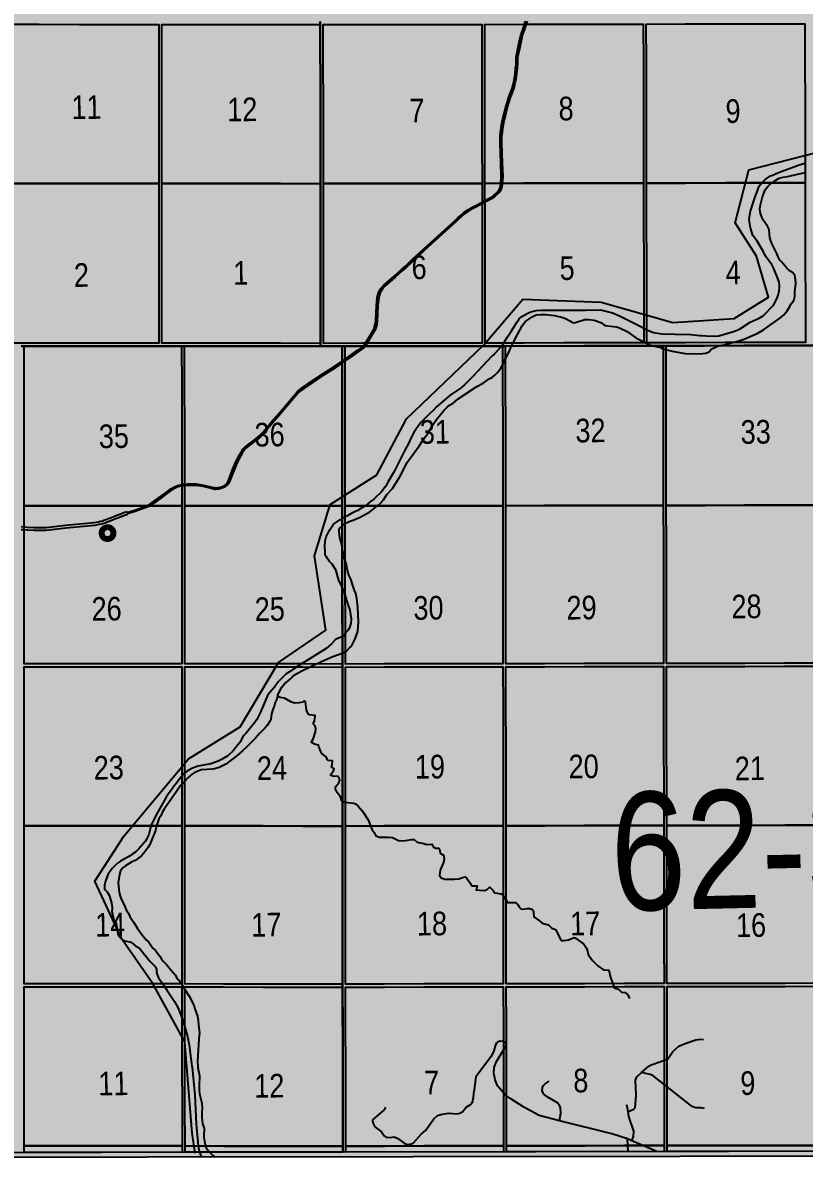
# Model space of a CAD drawing. Extents: x 405326 to 424052, y 6044755 to 6062236.
# Drawn here: x 416843 to 417105.8, y 6049232 to 6049614 of the extents above; entities that cross this region are included whole.
import ezdxf

# ---------------------------------------------------------------- set-up
doc = ezdxf.new("R2010")
doc.units = 0
doc.header["$LTSCALE"] = 5
doc.linetypes.add('DASHED2', pattern=[9.525, 6.35, -3.175])
for name, color, linetype in [('39', 28, 'Continuous'), ('CG-NOTES', 7, 'Continuous'), ('Quarters', 8, 'Continuous'), ('RoadSeg', 57, 'DASHED2'), ('T-WATER', 160, 'Continuous'), ('Townships', 57, 'Continuous')]:
    doc.layers.add(name, color=color, linetype=linetype)
doc.layers.add('ROUTE-MAP-BACKGROUND-H', color=7, linetype='Continuous', true_color=0xf0ebff)
doc.styles.add('120', font='ARIALN.TTF', dxfattribs={"height": 13})
doc.linetypes.add('TRACKS', pattern='A,3.81,[130,ltypeshp1.shx,S=6.35,R=0,X=0,Y=0],3.81', length=7.62)

# ---------------------------------------------------------------- blocks, each defined once
blk = doc.blocks.new('AA')
at = {"const_width": 4}
blk.add_lwpolyline([(-1, 0, 1), (1, 0, 1)], format="xyb", close=True, dxfattribs=at)
blk.add_circle((0, 0), 2)

msp = doc.modelspace()

# ---------------------------------------------------------------- hatches: boundary and pattern name
at = {"layer": 'ROUTE-MAP-BACKGROUND-H'}
h = msp.add_hatch(color=256, dxfattribs=at)
h.dxf.hatch_style = 1
h.paths.add_polyline_path([(416614.74, 6050107.04), (417600.353, 6050108.36), (417601.524, 6049233.335), (416615.912, 6049232.015)])

# ---------------------------------------------------------------- linework, layer by layer
at = {"layer": '39', "linetype": 'TRACKS', "flags": 128}
msp.add_lwpolyline([(416900.986, 6049233.699), (416899.999, 6049240.417), (416897.513, 6049271.202), (416886.85, 6049290.613), (416876.311, 6049305.749), (416867.287, 6049325.285), (416877.047, 6049340.35), (416898.725, 6049366.378), (416916.12, 6049377.153), (416928.973, 6049398.733), (416944.92, 6049409.701), (416941.13, 6049434.717), (416946.428, 6049451.926), (416962.063, 6049461.956), (416972.053, 6049480.735), (416998.024, 6049505.601), (417011.149, 6049520.944), (417037.44, 6049520.041), (417061.548, 6049513.193), (417082.203, 6049514.471), (417093.773, 6049521.68), (417089.686, 6049535.437), (417082.473, 6049546.687), (417087.143, 6049564.521), (417110.296, 6049570.494), (417123.129, 6049569.573), (417132.842, 6049561.141), (417140.366, 6049552.394), (417151.637, 6049548.969), (417160.712, 6049549.919), (417160.7, 6049558.989), (417154.761, 6049566.971), (417143.357, 6049576.768), (417139.219, 6049587.164), (417137.434, 6049600.311), (417139.769, 6049616.407), (417144.08, 6049624.355), (417155.262, 6049633.201), (417157.805, 6049641.055), (417154.454, 6049650.078), (417148.161, 6049656.546), (417136.18, 6049657.708), (417126.753, 6049658.284), (417121.247, 6049663.183), (417120.449, 6049672.798), (417128.289, 6049691.753), (417142.797, 6049709.828), (417153.382, 6049725.15), (417173.403, 6049732.438), (417203.045, 6049742.094), (417231.892, 6049757.637), (417272.139, 6049766.522), (417291.766, 6049775.576), (417299.113, 6049783.381), (417295.948, 6049800.059), (417276.067, 6049834.769), (417258.919, 6049865.047), (417253.785, 6049884.107), (417259.264, 6049898.833), (417277.309, 6049916.127), (417285.331, 6049938.511), (417281.396, 6049943.609)], dxfattribs=at)
at = {"layer": 'Quarters'}
for points in [[(416888.786, 6049573.303), (416888.792, 6049559.929), (416875.38, 6049559.934), (416861.968, 6049559.94), (416848.556, 6049559.945), (416835.478, 6049559.951), (416835.477, 6049573.325), (416835.476, 6049586.7), (416835.474, 6049600.074), (416835.473, 6049613.448), (416848.546, 6049613.443), (416861.953, 6049613.438), (416875.36, 6049613.432), (416888.767, 6049613.427), (416888.773, 6049600.052), (416888.78, 6049586.678)], [(416943.098, 6049573.221), (416943.109, 6049559.846), (416929.697, 6049559.866), (416916.285, 6049559.887), (416902.873, 6049559.907), (416889.796, 6049559.927), (416889.789, 6049573.302), (416889.783, 6049586.676), (416889.777, 6049600.051), (416889.77, 6049613.425), (416902.843, 6049613.405), (416916.25, 6049613.385), (416929.657, 6049613.365), (416943.064, 6049613.345), (416943.076, 6049599.97), (416943.087, 6049586.595)], [(416997.409, 6049573.315), (416997.426, 6049559.94), (416984.014, 6049559.917), (416970.602, 6049559.894), (416957.19, 6049559.87), (416944.113, 6049559.848), (416944.101, 6049573.222), (416944.09, 6049586.597), (416944.079, 6049599.972), (416944.068, 6049613.346), (416957.14, 6049613.369), (416970.547, 6049613.392), (416983.954, 6049613.416), (416997.361, 6049613.439), (416997.377, 6049600.064), (416997.393, 6049586.69)], [(417051.72, 6049573.41), (417051.741, 6049560.035), (417038.329, 6049560.012), (417024.918, 6049559.988), (417011.506, 6049559.965), (416998.429, 6049559.942), (416998.413, 6049573.317), (416998.397, 6049586.691), (416998.381, 6049600.066), (416998.365, 6049613.441), (417011.437, 6049613.463), (417024.844, 6049613.487), (417038.251, 6049613.51), (417051.657, 6049613.533), (417051.678, 6049600.159), (417051.699, 6049586.784)], [(417106.03, 6049573.504), (417106.056, 6049560.13), (417092.644, 6049560.106), (417079.233, 6049560.083), (417065.821, 6049560.06), (417052.744, 6049560.037), (417052.723, 6049573.411), (417052.702, 6049586.786), (417052.681, 6049600.16), (417052.661, 6049613.535), (417065.733, 6049613.558), (417079.139, 6049613.581), (417092.546, 6049613.604), (417105.953, 6049613.627), (417105.978, 6049600.253), (417106.004, 6049586.879)], [(416888.811, 6049519.695), (416888.818, 6049506.209), (416875.401, 6049506.215), (416861.984, 6049506.22), (416848.567, 6049506.226), (416835.485, 6049506.231), (416835.483, 6049519.716), (416835.481, 6049533.202), (416835.48, 6049546.576), (416835.478, 6049559.951), (416848.556, 6049559.945), (416861.968, 6049559.94), (416875.38, 6049559.934), (416888.792, 6049559.929), (416888.799, 6049546.554), (416888.805, 6049533.18)], [(416943.143, 6049519.612), (416943.154, 6049506.128), (416929.738, 6049506.148), (416916.321, 6049506.168), (416902.904, 6049506.188), (416889.821, 6049506.208), (416889.815, 6049519.693), (416889.808, 6049533.179), (416889.802, 6049546.553), (416889.796, 6049559.927), (416902.873, 6049559.907), (416916.285, 6049559.887), (416929.697, 6049559.866), (416943.109, 6049559.846), (416943.12, 6049546.471), (416943.132, 6049533.097)], [(416997.474, 6049519.707), (416997.49, 6049506.223), (416984.074, 6049506.199), (416970.657, 6049506.176), (416957.24, 6049506.153), (416944.158, 6049506.13), (416944.146, 6049519.614), (416944.135, 6049533.098), (416944.124, 6049546.473), (416944.113, 6049559.848), (416957.19, 6049559.87), (416970.602, 6049559.894), (416984.014, 6049559.917), (416997.426, 6049559.94), (416997.442, 6049546.566), (416997.458, 6049533.191)], [(417051.804, 6049519.802), (417051.825, 6049506.318), (417038.409, 6049506.294), (417024.992, 6049506.271), (417011.576, 6049506.247), (416998.494, 6049506.224), (416998.477, 6049519.709), (416998.461, 6049533.193), (416998.445, 6049546.567), (416998.429, 6049559.942), (417011.506, 6049559.965), (417024.918, 6049559.988), (417038.329, 6049560.012), (417051.741, 6049560.035), (417051.762, 6049546.66), (417051.783, 6049533.286)], [(417106.133, 6049519.897), (417106.159, 6049506.413), (417092.743, 6049506.389), (417079.327, 6049506.366), (417065.91, 6049506.342), (417052.828, 6049506.319), (417052.807, 6049519.804), (417052.786, 6049533.288), (417052.765, 6049546.662), (417052.744, 6049560.037), (417065.821, 6049560.06), (417079.233, 6049560.083), (417092.644, 6049560.106), (417106.056, 6049560.13), (417106.082, 6049546.755), (417106.107, 6049533.381)], [(416896.48, 6049464.854), (416896.486, 6049451.479), (416883.162, 6049451.485), (416869.838, 6049451.491), (416856.515, 6049451.497), (416843.526, 6049451.502), (416843.524, 6049464.877), (416843.523, 6049478.251), (416843.522, 6049491.737), (416843.52, 6049505.223), (416856.505, 6049505.217), (416869.824, 6049505.211), (416883.143, 6049505.205), (416896.462, 6049505.199), (416896.468, 6049491.714), (416896.474, 6049478.228)], [(416950.449, 6049451.43), (416937.125, 6049451.442), (416923.802, 6049451.455), (416910.478, 6049451.467), (416897.489, 6049451.479), (416897.483, 6049464.853), (416897.477, 6049478.227), (416897.471, 6049491.713), (416897.465, 6049505.198), (416910.45, 6049505.186), (416923.769, 6049505.173), (416937.088, 6049505.16), (416950.406, 6049505.147), (416950.417, 6049491.663), (416950.428, 6049478.179), (416950.438, 6049464.805)], [(417004.394, 6049464.896), (417004.409, 6049451.522), (416991.086, 6049451.499), (416977.763, 6049451.477), (416964.44, 6049451.454), (416951.452, 6049451.432), (416951.441, 6049464.806), (416951.431, 6049478.181), (416951.42, 6049491.665), (416951.41, 6049505.149), (416964.394, 6049505.171), (416977.712, 6049505.193), (416991.03, 6049505.216), (417004.348, 6049505.238), (417004.363, 6049491.754), (417004.379, 6049478.27)], [(417058.369, 6049451.612), (417045.046, 6049451.59), (417031.723, 6049451.567), (417018.4, 6049451.545), (417005.412, 6049451.523), (417005.397, 6049464.897), (417005.382, 6049478.272), (417005.367, 6049491.756), (417005.351, 6049505.24), (417018.335, 6049505.262), (417031.653, 6049505.284), (417044.971, 6049505.306), (417058.289, 6049505.329), (417058.309, 6049491.845), (417058.329, 6049478.361), (417058.349, 6049464.986)], [(417112.304, 6049465.076), (417112.328, 6049451.702), (417099.006, 6049451.68), (417085.683, 6049451.657), (417072.36, 6049451.635), (417059.372, 6049451.614), (417059.352, 6049464.988), (417059.332, 6049478.362), (417059.312, 6049491.847), (417059.292, 6049505.331), (417072.276, 6049505.353), (417085.594, 6049505.375), (417098.911, 6049505.398), (417112.229, 6049505.42), (417112.254, 6049491.936), (417112.279, 6049478.451)], [(416896.504, 6049411.356), (416896.51, 6049398.316), (416883.181, 6049398.322), (416869.853, 6049398.327), (416856.525, 6049398.333), (416843.531, 6049398.338), (416843.53, 6049411.378), (416843.528, 6049424.753), (416843.527, 6049438.128), (416843.526, 6049451.502), (416856.515, 6049451.497), (416869.838, 6049451.491), (416883.162, 6049451.485), (416896.486, 6049451.479), (416896.492, 6049438.105), (416896.498, 6049424.731)], [(416950.449, 6049451.43), (416950.459, 6049438.056), (416950.47, 6049424.682), (416950.48, 6049411.307), (416950.491, 6049398.267), (416937.163, 6049398.279), (416923.835, 6049398.291), (416910.507, 6049398.303), (416897.513, 6049398.315), (416897.507, 6049411.355), (416897.501, 6049424.73), (416897.495, 6049438.104), (416897.489, 6049451.479), (416910.478, 6049451.467), (416923.802, 6049451.455), (416937.125, 6049451.442)], [(417004.454, 6049411.399), (417004.469, 6049398.359), (416991.142, 6049398.336), (416977.814, 6049398.313), (416964.487, 6049398.291), (416951.494, 6049398.269), (416951.483, 6049411.309), (416951.473, 6049424.683), (416951.462, 6049438.058), (416951.452, 6049451.432), (416964.44, 6049451.454), (416977.763, 6049451.477), (416991.086, 6049451.499), (417004.409, 6049451.522), (417004.424, 6049438.147), (417004.439, 6049424.773)], [(417058.369, 6049451.612), (417058.389, 6049438.237), (417058.409, 6049424.863), (417058.429, 6049411.488), (417058.448, 6049398.448), (417045.12, 6049398.427), (417031.793, 6049398.405), (417018.465, 6049398.382), (417005.472, 6049398.361), (417005.457, 6049411.4), (417005.442, 6049424.775), (417005.427, 6049438.149), (417005.412, 6049451.523), (417018.4, 6049451.545), (417031.723, 6049451.567), (417045.046, 6049451.59)], [(417112.403, 6049411.577), (417112.427, 6049398.537), (417099.1, 6049398.515), (417085.772, 6049398.493), (417072.445, 6049398.471), (417059.451, 6049398.45), (417059.432, 6049411.49), (417059.412, 6049424.865), (417059.392, 6049438.239), (417059.372, 6049451.614), (417072.36, 6049451.635), (417085.683, 6049451.657), (417099.006, 6049451.68), (417112.328, 6049451.702), (417112.353, 6049438.327), (417112.378, 6049424.952)], [(416896.528, 6049357.19), (416896.534, 6049343.815), (416883.202, 6049343.821), (416869.869, 6049343.826), (416856.536, 6049343.831), (416843.538, 6049343.837), (416843.536, 6049357.211), (416843.534, 6049370.586), (416843.533, 6049383.961), (416843.531, 6049397.335), (416856.525, 6049397.33), (416869.854, 6049397.324), (416883.182, 6049397.318), (416896.51, 6049397.313), (416896.516, 6049383.938), (416896.522, 6049370.564)], [(416950.523, 6049357.141), (416950.534, 6049343.766), (416937.201, 6049343.778), (416923.869, 6049343.79), (416910.536, 6049343.802), (416897.538, 6049343.814), (416897.532, 6049357.189), (416897.525, 6049370.563), (416897.519, 6049383.938), (416897.513, 6049397.312), (416910.507, 6049397.3), (416923.835, 6049397.288), (416937.163, 6049397.276), (416950.491, 6049397.264), (416950.502, 6049383.89), (416950.513, 6049370.515)], [(417004.516, 6049357.233), (417004.531, 6049343.859), (416991.199, 6049343.836), (416977.867, 6049343.813), (416964.535, 6049343.79), (416951.537, 6049343.768), (416951.527, 6049357.142), (416951.516, 6049370.517), (416951.505, 6049383.891), (416951.495, 6049397.266), (416964.488, 6049397.288), (416977.815, 6049397.31), (416991.143, 6049397.333), (417004.47, 6049397.356), (417004.485, 6049383.982), (417004.5, 6049370.607)], [(417058.51, 6049357.322), (417058.53, 6049343.948), (417045.197, 6049343.926), (417031.864, 6049343.905), (417018.532, 6049343.882), (417005.534, 6049343.861), (417005.519, 6049357.235), (417005.504, 6049370.609), (417005.489, 6049383.983), (417005.473, 6049397.358), (417018.466, 6049397.379), (417031.794, 6049397.402), (417045.122, 6049397.423), (417058.449, 6049397.445), (417058.47, 6049384.071), (417058.49, 6049370.696)], [(417112.504, 6049357.409), (417112.529, 6049344.035), (417099.196, 6049344.013), (417085.864, 6049343.992), (417072.531, 6049343.97), (417059.533, 6049343.949), (417059.513, 6049357.324), (417059.493, 6049370.698), (417059.473, 6049384.073), (417059.453, 6049397.447), (417072.446, 6049397.468), (417085.774, 6049397.49), (417099.101, 6049397.512), (417112.429, 6049397.534), (417112.454, 6049384.159), (417112.479, 6049370.784)], [(416896.553, 6049303.692), (416896.559, 6049290.652), (416883.222, 6049290.657), (416869.885, 6049290.662), (416856.547, 6049290.668), (416843.544, 6049290.673), (416843.543, 6049303.713), (416843.541, 6049317.088), (416843.539, 6049330.462), (416843.538, 6049343.837), (416856.536, 6049343.831), (416869.869, 6049343.826), (416883.202, 6049343.821), (416896.534, 6049343.815), (416896.541, 6049330.441), (416896.547, 6049317.066)], [(416950.566, 6049303.643), (416950.577, 6049290.603), (416937.24, 6049290.615), (416923.902, 6049290.627), (416910.565, 6049290.639), (416897.562, 6049290.651), (416897.556, 6049303.691), (416897.55, 6049317.065), (416897.544, 6049330.44), (416897.538, 6049343.814), (416910.536, 6049343.802), (416923.869, 6049343.79), (416937.201, 6049343.778), (416950.534, 6049343.766), (416950.545, 6049330.392), (416950.556, 6049317.017)], [(417004.577, 6049303.736), (417004.592, 6049290.696), (416991.256, 6049290.673), (416977.919, 6049290.65), (416964.582, 6049290.627), (416951.58, 6049290.605), (416951.57, 6049303.645), (416951.559, 6049317.019), (416951.548, 6049330.394), (416951.537, 6049343.768), (416964.535, 6049343.79), (416977.867, 6049343.813), (416991.199, 6049343.836), (417004.531, 6049343.859), (417004.546, 6049330.485), (417004.562, 6049317.11)], [(417058.59, 6049303.824), (417058.61, 6049290.784), (417045.272, 6049290.763), (417031.935, 6049290.742), (417018.598, 6049290.72), (417005.595, 6049290.698), (417005.58, 6049303.738), (417005.565, 6049317.112), (417005.55, 6049330.486), (417005.534, 6049343.861), (417018.532, 6049343.882), (417031.864, 6049343.905), (417045.197, 6049343.926), (417058.53, 6049343.948), (417058.55, 6049330.573), (417058.57, 6049317.199)], [(417112.604, 6049303.91), (417112.628, 6049290.87), (417099.291, 6049290.849), (417085.953, 6049290.827), (417072.616, 6049290.806), (417059.613, 6049290.786), (417059.593, 6049303.826), (417059.573, 6049317.2), (417059.553, 6049330.575), (417059.533, 6049343.949), (417072.531, 6049343.97), (417085.864, 6049343.992), (417099.196, 6049344.013), (417112.529, 6049344.035), (417112.554, 6049330.66), (417112.579, 6049317.285)], [(416896.579, 6049249.525), (416896.585, 6049236.151), (416883.243, 6049236.156), (416869.901, 6049236.161), (416856.559, 6049236.166), (416843.551, 6049236.171), (416843.55, 6049249.546), (416843.548, 6049262.92), (416843.546, 6049276.295), (416843.544, 6049289.67), (416856.547, 6049289.664), (416869.885, 6049289.659), (416883.222, 6049289.654), (416896.56, 6049289.649), (416896.566, 6049276.274), (416896.572, 6049262.9)], [(416950.61, 6049249.477), (416950.621, 6049236.102), (416937.279, 6049236.114), (416923.938, 6049236.126), (416910.596, 6049236.138), (416897.588, 6049236.15), (416897.582, 6049249.524), (416897.575, 6049262.899), (416897.569, 6049276.273), (416897.563, 6049289.648), (416910.566, 6049289.636), (416923.903, 6049289.624), (416937.24, 6049289.612), (416950.578, 6049289.6), (416950.589, 6049276.225), (416950.599, 6049262.851)], [(417004.64, 6049249.57), (417004.655, 6049236.196), (416991.314, 6049236.173), (416977.973, 6049236.15), (416964.631, 6049236.127), (416951.625, 6049236.104), (416951.614, 6049249.478), (416951.603, 6049262.853), (416951.592, 6049276.227), (416951.581, 6049289.602), (416964.583, 6049289.624), (416977.92, 6049289.647), (416991.257, 6049289.67), (417004.593, 6049289.693), (417004.609, 6049276.319), (417004.624, 6049262.945)], [(417058.672, 6049249.658), (417058.692, 6049236.283), (417045.35, 6049236.262), (417032.007, 6049236.242), (417018.666, 6049236.219), (417005.658, 6049236.198), (417005.643, 6049249.572), (417005.627, 6049262.946), (417005.612, 6049276.321), (417005.596, 6049289.695), (417018.599, 6049289.717), (417031.936, 6049289.739), (417045.274, 6049289.76), (417058.611, 6049289.781), (417058.631, 6049276.407), (417058.652, 6049263.032)], [(417112.705, 6049249.742), (417112.731, 6049236.368), (417099.388, 6049236.347), (417086.046, 6049236.326), (417072.704, 6049236.305), (417059.695, 6049236.285), (417059.675, 6049249.659), (417059.655, 6049263.034), (417059.635, 6049276.408), (417059.615, 6049289.783), (417072.618, 6049289.803), (417085.955, 6049289.824), (417099.293, 6049289.846), (417112.63, 6049289.867), (417112.655, 6049276.492), (417112.68, 6049263.117)], [(416896.585, 6049236.151), (416896.586, 6049234.047), (416843.552, 6049233.969), (416843.551, 6049236.171), (416856.559, 6049236.166), (416869.901, 6049236.161), (416883.243, 6049236.156)], [(416950.621, 6049236.102), (416950.623, 6049234.126), (416897.589, 6049234.049), (416897.588, 6049236.15), (416910.596, 6049236.138), (416923.938, 6049236.126), (416937.279, 6049236.114)], [(417004.655, 6049236.196), (417004.657, 6049234.205), (416951.626, 6049234.128), (416951.625, 6049236.104), (416964.631, 6049236.127), (416977.973, 6049236.15), (416991.314, 6049236.173)], [(417058.692, 6049236.283), (417058.695, 6049234.284), (417005.661, 6049234.207), (417005.658, 6049236.198), (417018.666, 6049236.219), (417032.007, 6049236.242), (417045.35, 6049236.262)], [(417112.731, 6049236.368), (417112.734, 6049234.363), (417059.699, 6049234.286), (417059.695, 6049236.285), (417072.704, 6049236.305), (417086.046, 6049236.326), (417099.388, 6049236.347)]]:
    msp.add_lwpolyline(points, close=True, dxfattribs=at)
at = {"layer": 'RoadSeg'}
for p, q in [((416994.649, 6049253.769), (416994.705, 6049254.236)), ((417046.506, 6049247.756), (417046.092, 6049250.009)), ((417046.545, 6049234.267), (417046.369, 6049238.604)), ((417047.813, 6049237.937), (417046.369, 6049238.604)), ((417056.148, 6049234.281), (417047.813, 6049237.937))]:
    msp.add_line(p, q, dxfattribs=at)
for points in [[(417012.595, 6049614.468), (417012.256, 6049613.464), (417011.581, 6049611.47), (417010.919, 6049609.637), (417010.442, 6049607.341), (417010.093, 6049605.628), (417009.411, 6049602.327), (417009.407, 6049601.511), (417009.355, 6049600.035), (417009.257, 6049599.043), (417009.224, 6049598.712), (417009.037, 6049596.829), (417009.028, 6049596.747), (417008.782, 6049594.988), (417008.77, 6049594.907), (417008.724, 6049594.574), (417008.495, 6049593.393), (417008.032, 6049591.733), (417007.446, 6049590.171), (417006.944, 6049588.867), (417006.533, 6049587.693), (417006.238, 6049586.704), (417005.986, 6049585.862), (417004.836, 6049581.167), (417004.577, 6049579.962), (417004.524, 6049579.644), (417004.411, 6049578.964), (417004.326, 6049578.453), (417004.32, 6049578.419), (417004.305, 6049578.287), (417004.265, 6049577.948), (417004.186, 6049577.272), (417004.175, 6049577.173), (417003.998, 6049575.71), (417004.023, 6049573.453), (417004.219, 6049566.874), (417004.395, 6049562.202), (417004.241, 6049559.952), (417004.217, 6049559.597), (417004.017, 6049558.345), (417003.4, 6049557.139), (417001.243, 6049555.073), (416998.436, 6049553.587), (416997.434, 6049553.057), (416994.649, 6049551.583), (416993.012, 6049550.672), (416991.595, 6049549.747), (416990.451, 6049548.709), (416988.712, 6049547.13), (416986.433, 6049544.946), (416979.34, 6049538.613), (416974.546, 6049534.157), (416973.478, 6049533.149), (416972.007, 6049531.762), (416970.632, 6049530.532), (416968.236, 6049528.388), (416964.723, 6049525.324), (416963.951, 6049524.439), (416963.247, 6049523.227), (416962.712, 6049521.505), (416962.413, 6049518.854), (416962.239, 6049513.713), (416962.045, 6049512.309), (416961.486, 6049510.713), (416960.544, 6049509.074), (416958.83, 6049506.155), (416958.669, 6049505.882), (416958.105, 6049505.16), (416957.779, 6049504.743), (416957.075, 6049504.144), (416955.903, 6049503.411), (416953.777, 6049501.873), (416951.413, 6049500.232), (416950.411, 6049499.536), (416947.927, 6049497.811), (416943.275, 6049494.876), (416938.829, 6049491.869), (416937.49, 6049490.997), (416935.813, 6049489.662), (416929.711, 6049482.472), (416926.841, 6049479.14), (416926.045, 6049478.201), (416923.787, 6049475.537), (416923.638, 6049475.361), (416923.217, 6049474.925), (416921.719, 6049473.653), (416920.65, 6049472.876), (416918.015, 6049470.856), (416917.475, 6049470.257), (416916.958, 6049469.433), (416916.246, 6049468.202), (416915.109, 6049466.048), (416914.181, 6049463.8), (416913.485, 6049461.953), (416912.669, 6049459.881), (416912.612, 6049459.736), (416912.55, 6049459.594), (416912.483, 6049459.453), (416912.41, 6049459.315), (416912.333, 6049459.18), (416912.251, 6049459.047), (416912.165, 6049458.917), (416912.074, 6049458.791), (416911.978, 6049458.668), (416911.774, 6049458.432), (416911.63, 6049458.307), (416911.482, 6049458.186), (416911.329, 6049458.072), (416911.172, 6049457.963), (416911.011, 6049457.859), (416910.846, 6049457.762), (416910.678, 6049457.671), (416910.507, 6049457.587), (416910.507, 6049457.587), (416910.332, 6049457.509), (416910.155, 6049457.437), (416909.975, 6049457.372), (416909.609, 6049457.261), (416909.359, 6049457.199), (416909.107, 6049457.146), (416908.853, 6049457.102), (416908.597, 6049457.067), (416908.34, 6049457.042), (416907.825, 6049457.02), (416907.722, 6049457.022), (416907.619, 6049457.027), (416907.517, 6049457.036), (416907.414, 6049457.049), (416907.313, 6049457.066), (416907.111, 6049457.111), (416906.065, 6049457.381), (416903.685, 6049457.996), (416901.355, 6049458.341), (416899.995, 6049458.355), (416898.489, 6049458.333), (416897.486, 6049458.274), (416896.917, 6049458.241), (416896.483, 6049458.146), (416895.201, 6049457.865), (416894.039, 6049457.337), (416893.072, 6049456.745), (416891.508, 6049455.594), (416889.937, 6049454.4), (416887.75, 6049452.822), (416886.368, 6049451.855), (416885.681, 6049451.483), (416885.048, 6049451.141), (416883.32, 6049450.419), (416880.828, 6049449.583), (416878.591, 6049448.926), (416878.271, 6049448.833), (416878.298, 6049448.758), (416878.35, 6049448.607), (416878.276, 6049448.579), (416877.226, 6049448.182), (416876.48, 6049447.9), (416876.314, 6049447.837), (416875.542, 6049447.535), (416875.233, 6049447.415), (416874.912, 6049447.29), (416873.259, 6049446.644), (416870.581, 6049445.658), (416869.84, 6049445.424), (416869.419, 6049445.291), (416868.742, 6049445.148), (416867.108, 6049444.893), (416864.845, 6049444.655), (416857.492, 6049443.948), (416851.956, 6049443.251), (416850.857, 6049443.186), (416849.553, 6049443.187), (416846.901, 6049443.196), (416844.516, 6049443.321), (416843.526, 6049443.391), (416842.523, 6049443.462)], [(416842.523, 6049444.479), (416843.526, 6049444.407), (416844.576, 6049444.333), (416846.926, 6049444.209), (416849.555, 6049444.201), (416850.827, 6049444.2), (416851.862, 6049444.261), (416857.38, 6049444.956), (416864.741, 6049445.664), (416866.975, 6049445.898), (416868.559, 6049446.145), (416869.16, 6049446.273), (416869.84, 6049446.488), (416870.253, 6049446.618), (416872.823, 6049447.564), (416874.717, 6049448.302), (416875.347, 6049448.547), (416876.026, 6049448.811), (416876.048, 6049448.82), (416877.061, 6049449.203), (416878.015, 6049449.564), (416878.042, 6049449.489), (416878.106, 6049449.306), (416878.161, 6049449.32), (416878.426, 6049449.398), (416880.676, 6049450.058), (416883.143, 6049450.885), (416884.576, 6049451.484), (416884.832, 6049451.591), (416886.106, 6049452.281), (416887.461, 6049453.229), (416889.639, 6049454.8), (416891.207, 6049455.994), (416892.793, 6049457.159), (416893.804, 6049457.778), (416895.041, 6049458.341), (416896.482, 6049458.656), (416896.848, 6049458.736), (416897.486, 6049458.774), (416898.47, 6049458.831), (416899.994, 6049458.854), (416901.394, 6049458.839), (416903.783, 6049458.486), (416906.189, 6049457.864), (416907.237, 6049457.594), (416907.319, 6049457.574), (416907.404, 6049457.556), (416907.489, 6049457.543), (416907.574, 6049457.532), (416907.656, 6049457.525), (416907.813, 6049457.519), (416907.827, 6049457.519), (416907.854, 6049457.52), (416908.063, 6049457.525), (416908.302, 6049457.539), (416908.314, 6049457.54), (416908.545, 6049457.563), (416908.782, 6049457.595), (416909.016, 6049457.636), (416909.481, 6049457.744), (416909.646, 6049457.79), (416909.809, 6049457.842), (416909.97, 6049457.9), (416910.129, 6049457.964), (416910.285, 6049458.034), (416910.439, 6049458.109), (416910.59, 6049458.191), (416910.738, 6049458.277), (416910.882, 6049458.369), (416911.023, 6049458.466), (416911.161, 6049458.568), (416911.424, 6049458.788), (416911.513, 6049458.889), (416911.6, 6049458.993), (416911.616, 6049459.014), (416911.682, 6049459.1), (416911.705, 6049459.132), (416911.761, 6049459.21), (416911.79, 6049459.253), (416911.836, 6049459.322), (416911.87, 6049459.378), (416911.907, 6049459.437), (416911.946, 6049459.506), (416911.974, 6049459.555), (416912.016, 6049459.636), (416912.036, 6049459.674), (416912.082, 6049459.77), (416912.095, 6049459.796), (416912.106, 6049459.825), (416912.198, 6049460.046), (416913.019, 6049462.133), (416913.716, 6049463.981), (416914.656, 6049466.258), (416915.808, 6049468.443), (416916.531, 6049469.691), (416917.075, 6049470.559), (416917.676, 6049471.225), (416920.375, 6049473.263), (416921.407, 6049474.042), (416922.875, 6049475.29), (416923.269, 6049475.697), (416923.786, 6049476.308), (416925.391, 6049478.202), (416926.462, 6049479.465), (416929.332, 6049482.796), (416935.464, 6049490.022), (416937.198, 6049491.402), (416937.376, 6049491.518), (416937.416, 6049491.544), (416938.15, 6049492.023), (416938.247, 6049492.086), (416938.553, 6049492.285), (416938.845, 6049492.483), (416943.002, 6049495.294), (416947.652, 6049498.227), (416950.41, 6049500.143), (416951.413, 6049500.839), (416953.488, 6049502.28), (416955.624, 6049503.825), (416956.779, 6049504.548), (416957.417, 6049505.09), (416957.471, 6049505.159), (416958.251, 6049506.152), (416960.112, 6049509.324), (416961.03, 6049510.921), (416961.336, 6049511.795), (416961.557, 6049512.427), (416961.652, 6049513.109), (416961.742, 6049513.755), (416961.747, 6049513.904), (416961.915, 6049518.89), (416962.221, 6049521.608), (416962.788, 6049523.429), (416963.543, 6049524.731), (416964.37, 6049525.678), (416967.906, 6049528.762), (416970.631, 6049531.2), (416971.67, 6049532.129), (416972.749, 6049533.148), (416974.205, 6049534.521), (416979.004, 6049538.982), (416986.092, 6049545.325), (416988.375, 6049547.497), (416989.336, 6049548.369), (416990.038, 6049549.006), (416991.289, 6049550.143), (416992.617, 6049551.011), (416992.726, 6049551.082), (416992.754, 6049551.1), (416994.404, 6049552.018), (416997.433, 6049553.619), (416998.436, 6049554.149), (417000.95, 6049555.478), (417002.976, 6049557.408), (417003.539, 6049558.503), (417003.721, 6049559.657), (417003.741, 6049559.951), (417003.896, 6049562.213), (417003.72, 6049566.862), (417003.524, 6049573.449), (417003.5, 6049575.736), (417003.678, 6049577.224), (417003.757, 6049577.895), (417003.816, 6049578.4), (417003.826, 6049578.489), (417003.896, 6049578.91), (417004.009, 6049579.591), (417004.087, 6049580.055), (417004.35, 6049581.279), (417005.505, 6049585.992), (417005.717, 6049586.704), (417006.058, 6049587.847), (417006.476, 6049589.039), (417006.979, 6049590.348), (417007.558, 6049591.888), (417008.009, 6049593.508), (417008.231, 6049594.656), (417008.533, 6049596.807), (417008.727, 6049598.762), (417008.76, 6049599.093), (417008.857, 6049600.069), (417008.909, 6049601.553), (417008.918, 6049602.406), (417009.603, 6049605.722), (417009.953, 6049607.442), (417010.436, 6049609.764), (417011.107, 6049611.626), (417011.731, 6049613.463), (417012.072, 6049614.467)], [(417023.454, 6049244.569), (417016.629, 6049246.387), (417011.478, 6049249.238), (417007.095, 6049251.972), (417005.304, 6049253.297), (417002.678, 6049256.335), (417001.868, 6049258.414), (417001.455, 6049260.633), (417001.548, 6049262.498), (417002.301, 6049264.61), (417005.645, 6049270.037), (417005.498, 6049270.7), (417004.621, 6049271.28), (417003.42, 6049271.421), (417002.629, 6049271.104), (417002.337, 6049270.765), (417001.951, 6049270.125), (417001.361, 6049268.15), (417000.47, 6049266.268), (416995.328, 6049259.372), (416994.705, 6049254.236)], [(417023.454, 6049244.569), (417016.629, 6049246.387), (417011.478, 6049249.238), (417007.095, 6049251.972), (417005.304, 6049253.297), (417002.678, 6049256.335), (417001.868, 6049258.414), (417001.455, 6049260.633), (417001.548, 6049262.498), (417002.301, 6049264.61), (417005.645, 6049270.037), (417005.498, 6049270.7), (417004.621, 6049271.28), (417003.42, 6049271.421), (417002.629, 6049271.104), (417002.337, 6049270.765), (417001.951, 6049270.125), (417001.361, 6049268.15), (417000.47, 6049266.268), (416995.328, 6049259.372), (416994.705, 6049254.236)], [(417051.016, 6049260.892), (417053.533, 6049262.975), (417054.322, 6049263.424), (417057.557, 6049264.625), (417059.847, 6049265.439), (417060.483, 6049266.25), (417061.577, 6049267.97), (417063.636, 6049269.711), (417065.745, 6049270.654), (417069.312, 6049271.828), (417070.903, 6049272.095), (417071.936, 6049272.017)], [(417051.016, 6049260.892), (417053.533, 6049262.975), (417054.322, 6049263.424), (417057.557, 6049264.625), (417059.847, 6049265.439), (417060.483, 6049266.25), (417061.577, 6049267.97), (417063.636, 6049269.711), (417065.745, 6049270.654), (417069.312, 6049271.828), (417070.903, 6049272.095), (417071.936, 6049272.017)], [(417046.506, 6049247.756), (417048.453, 6049248.496), (417048.908, 6049249.004), (417049.249, 6049253.303), (417049.076, 6049258.256), (417049.484, 6049259.429), (417051.016, 6049260.892)], [(417046.506, 6049247.756), (417048.453, 6049248.496), (417048.908, 6049249.004), (417049.249, 6049253.303), (417049.076, 6049258.256), (417049.484, 6049259.429), (417051.016, 6049260.892)], [(417072.232, 6049248.77), (417071.064, 6049248.978), (417069.234, 6049248.972), (417068.127, 6049249.414), (417054.832, 6049259.809), (417053.993, 6049260.157), (417051.016, 6049260.892)], [(417072.232, 6049248.77), (417071.064, 6049248.978), (417069.234, 6049248.972), (417068.127, 6049249.414), (417054.832, 6049259.809), (417053.993, 6049260.157), (417051.016, 6049260.892)], [(417023.454, 6049244.569), (417023.964, 6049247.142), (417023.792, 6049248.968), (417023.58, 6049249.562), (417022.791, 6049250.71), (417019.323, 6049252.632), (417018.137, 6049253.671), (417017.612, 6049254.857), (417017.725, 6049255.824), (417018.012, 6049256.396), (417018.696, 6049257.076), (417020.008, 6049257.936)], [(417023.454, 6049244.569), (417023.964, 6049247.142), (417023.792, 6049248.968), (417023.58, 6049249.562), (417022.791, 6049250.71), (417019.323, 6049252.632), (417018.137, 6049253.671), (417017.612, 6049254.857), (417017.725, 6049255.824), (417018.012, 6049256.396), (417018.696, 6049257.076), (417020.008, 6049257.936)], [(416965.006, 6049249.211), (416964.492, 6049248.335), (416960.638, 6049244.993), (416960.58, 6049244.592), (416960.793, 6049243.762), (416961.454, 6049242.582), (416963.62, 6049240.865), (416964.512, 6049239.62), (416965.221, 6049239.136), (416966.521, 6049238.997), (416967.846, 6049239.258), (416969.122, 6049238.687), (416971.286, 6049237.07), (416972.326, 6049236.659), (416973.685, 6049236.855), (416974.343, 6049237.202), (416976.942, 6049240.151), (416978.479, 6049241.381), (416981.258, 6049245.233), (416982.432, 6049246.356), (416983.554, 6049246.746), (416986.173, 6049247.168), (416989.105, 6049246.964), (416990.396, 6049247.291), (416990.853, 6049247.667), (416992.084, 6049249.256), (416993.464, 6049250.018), (416994.211, 6049250.865), (416994.577, 6049252.437), (416994.649, 6049253.769)], [(416965.006, 6049249.211), (416964.492, 6049248.335), (416960.638, 6049244.993), (416960.58, 6049244.592), (416960.793, 6049243.762), (416961.454, 6049242.582), (416963.62, 6049240.865), (416964.512, 6049239.62), (416965.221, 6049239.136), (416966.521, 6049238.997), (416967.846, 6049239.258), (416969.122, 6049238.687), (416971.286, 6049237.07), (416972.326, 6049236.659), (416973.685, 6049236.855), (416974.343, 6049237.202), (416976.942, 6049240.151), (416978.479, 6049241.381), (416981.258, 6049245.233), (416982.432, 6049246.356), (416983.554, 6049246.746), (416986.173, 6049247.168), (416989.105, 6049246.964), (416990.396, 6049247.291), (416990.853, 6049247.667), (416992.084, 6049249.256), (416993.464, 6049250.018), (416994.211, 6049250.865), (416994.577, 6049252.437), (416994.649, 6049253.769)], [(417046.369, 6049238.604), (417041.077, 6049240.288), (417023.454, 6049244.569)], [(417046.369, 6049238.604), (417041.077, 6049240.288), (417023.454, 6049244.569)], [(417047.813, 6049237.937), (417048.349, 6049239.345), (417048.41, 6049241.176), (417046.808, 6049246.066), (417046.506, 6049247.756)], [(417047.813, 6049237.937), (417048.349, 6049239.345), (417048.41, 6049241.176), (417046.808, 6049246.066), (417046.506, 6049247.756)]]:
    msp.add_lwpolyline(points, dxfattribs=at)
at = {"layer": 'ROUTE-MAP-BACKGROUND-H'}
msp.add_lwpolyline([(416614.74, 6050107.04), (417600.353, 6050108.36), (417601.524, 6049233.335), (416615.912, 6049232.015)], close=True, dxfattribs=at)
at = {"layer": 'T-WATER', "linetype": 'Continuous'}
for p, q in [((416950.435, 6049424.102), (416950.151, 6049424.705)), ((416936.758, 6049398.303), (416935.212, 6049397.301))]:
    msp.add_line(p, q, dxfattribs=at)
at = {"layer": 'T-WATER'}
for points in [[(417003.975, 6049505.261), (417004.109, 6049505.428), (417004.642, 6049506.091), (417004.806, 6049506.295), (417006.046, 6049508.334), (417007.341, 6049510.332), (417009.207, 6049513.428), (417009.954, 6049514.365), (417010.796, 6049515.206), (417011.778, 6049515.721), (417013.065, 6049516.397), (417013.797, 6049516.686), (417014.259, 6049516.869), (417015.599, 6049517.172), (417017.202, 6049517.31), (417024.941, 6049517.303), (417024.942, 6049517.303), (417032.236, 6049517.296), (417037.452, 6049517.359), (417037.743, 6049517.27), (417038.549, 6049517.024), (417039.962, 6049516.773), (417041.311, 6049516.404), (417043.667, 6049515.402), (417050.403, 6049511.989), (417051.783, 6049511.196), (417052.787, 6049510.66), (417055.13, 6049509.746), (417057.822, 6049509.332), (417062.311, 6049509.171), (417067.606, 6049509.073), (417070.688, 6049508.8), (417071.31, 6049508.77), (417072.694, 6049508.704), (417075.479, 6049508.573), (417077.088, 6049508.719), (417079.287, 6049509.295), (417079.731, 6049509.412), (417082.266, 6049510.219), (417083.977, 6049510.957), (417087.601, 6049513.262), (417090.549, 6049514.613), (417091.963, 6049515.361), (417092.288, 6049515.701), (417095.392, 6049518.946), (417096.535, 6049521.136), (417096.995, 6049522.352), (417097.342, 6049523.687), (417097.47, 6049525.236), (417097.269, 6049526.715), (417096.86, 6049527.987), (417095.434, 6049531.551), (417094.872, 6049532.639), (417094.316, 6049533.384), (417092.735, 6049535.504), (417092.081, 6049536.972), (417089.903, 6049540.514), (417088.462, 6049542.404), (417087.714, 6049544.983), (417087.423, 6049546.344), (417087.259, 6049547.821), (417087.68, 6049550.641), (417088.563, 6049553.388), (417089.328, 6049555.768), (417089.769, 6049556.9), (417089.983, 6049557.451), (417090.276, 6049558.203), (417090.864, 6049559.292), (417091.504, 6049560.128), (417091.599, 6049560.252), (417092.449, 6049561.083), (417093.379, 6049561.828), (417094.438, 6049562.434), (417094.825, 6049562.595), (417096.1, 6049563.125), (417097.477, 6049563.697), (417104.055, 6049566.169), (417105.33, 6049566.556), (417106.008, 6049566.824)], [(417077.613, 6049505.385), (417078.261, 6049505.554), (417080.85, 6049506.225), (417081.501, 6049506.393), (417081.718, 6049506.45), (417082.635, 6049506.615), (417085.187, 6049507.417), (417089.914, 6049509.412), (417092.026, 6049510.687), (417097.928, 6049514.823), (417098.793, 6049515.633), (417100.041, 6049517.104), (417100.918, 6049518.538), (417101.29, 6049519.308), (417102.245, 6049520.595), (417102.568, 6049521.948), (417102.622, 6049523.476), (417102.872, 6049526.313), (417102.849, 6049527.671), (417102.587, 6049529.053), (417101.818, 6049529.952), (417100.744, 6049530.558), (417099.862, 6049531.377), (417098.213, 6049533.391), (417097.589, 6049534.153), (417096.966, 6049535.207), (417096.49, 6049536.399), (417094.832, 6049539.744), (417094.392, 6049540.967), (417094.203, 6049541.65), (417094.023, 6049542.854), (417093.922, 6049544.412), (417093.395, 6049545.537), (417092.001, 6049547.479), (417091.495, 6049548.617), (417091.076, 6049549.841), (417090.862, 6049551.257), (417091.055, 6049552.783), (417091.762, 6049555.465), (417092.595, 6049557.76), (417092.786, 6049558.097), (417093.46, 6049558.866), (417094.334, 6049559.637), (417095.002, 6049560.134), (417096.253, 6049561.065), (417097.303, 6049561.677), (417098.615, 6049562.018), (417100.074, 6049562.214), (417106.014, 6049563.61)], [(417007.334, 6049505.267), (417007.396, 6049505.418), (417007.406, 6049505.434), (417007.804, 6049506.097), (417007.904, 6049506.265), (417008.027, 6049506.47), (417008.545, 6049507.631), (417010.917, 6049511.983), (417011.824, 6049513.282), (417012.474, 6049513.797), (417014.466, 6049515.152), (417015.681, 6049515.698), (417017.197, 6049515.855), (417018.856, 6049515.861), (417021.833, 6049515.452), (417024.577, 6049514.849), (417024.946, 6049514.714), (417025.714, 6049514.432), (417027.915, 6049513.17), (417028.827, 6049513.037), (417029.199, 6049513.225), (417032.02, 6049514.134), (417033.247, 6049514.108), (417035.157, 6049513.903), (417037.406, 6049513.157), (417038.754, 6049512.158), (417042.601, 6049511.67), (417043.666, 6049511.375), (417046.204, 6049510.158), (417049.087, 6049507.995), (417051.79, 6049506.662), (417054.121, 6049505.513), (417054.161, 6049505.493), (417054.567, 6049505.346)], [(417003.975, 6049505.261), (417003.273, 6049504.387), (417001.611, 6049502.643), (417000.72, 6049501.873), (416994.19, 6049494.831), (416991.668, 6049492.267), (416991.646, 6049492.246), (416990.744, 6049491.46), (416990.525, 6049491.307), (416986.769, 6049488.695), (416982.172, 6049484.803), (416981.193, 6049483.823), (416979.669, 6049482.296), (416977.701, 6049480.323), (416976.874, 6049479.495), (416976.12, 6049478.434), (416975.986, 6049478.246), (416975.183, 6049477.116), (416974.488, 6049476.137), (416973.686, 6049474.708), (416972.664, 6049472.404), (416971.488, 6049470.215), (416969.845, 6049466.852), (416968.17, 6049463.426), (416967.613, 6049462.471), (416965.818, 6049459.393), (416965.066, 6049458.102), (416964.169, 6049456.927), (416963.614, 6049456.195), (416961.312, 6049453.937), (416960.986, 6049453.636), (416960.263, 6049453.17), (416960.056, 6049453.037), (416959.196, 6049452.311), (416958.248, 6049451.511), (416958.176, 6049451.467), (416956.134, 6049450.214), (416955.631, 6049449.961), (416953.877, 6049449.078), (416952.53, 6049448.351), (416951.936, 6049448.037), (416951.42, 6049447.742), (416951.068, 6049447.572), (416950.672, 6049447.37), (416950.417, 6049447.206)], [(416950.419, 6049444.704), (416951.421, 6049445.482), (416951.699, 6049445.698), (416952.823, 6049446.23), (416954.084, 6049446.644), (416956.451, 6049447.721), (416959.762, 6049449.49), (416960.719, 6049450.198), (416962.26, 6049451.474), (416963.453, 6049452.463), (416964.278, 6049453.493), (416965.481, 6049455.299), (416967.313, 6049457.311), (416969.696, 6049461.116), (416969.967, 6049461.455), (416970.643, 6049462.719), (416972.21, 6049465.899), (416976.437, 6049471.794), (416977.707, 6049473.869), (416977.734, 6049473.914), (416979.172, 6049475.859), (416980.416, 6049477.967), (416980.614, 6049478.254), (416982.478, 6049480.957), (416984.76, 6049483.662), (416985.568, 6049484.534), (416986.544, 6049485.316), (416987.715, 6049486.063), (416988.544, 6049486.651), (416989.373, 6049487.499), (416995.641, 6049491.568), (416997.863, 6049492.752), (416999.869, 6049494.155), (417000.927, 6049494.791), (417001.864, 6049495.517), (417002.702, 6049496.434), (417003.903, 6049498.057), (417004.32, 6049498.825), (417004.734, 6049499.587), (417005.226, 6049500.768), (417005.321, 6049500.951), (417006.424, 6049503.065), (417007.334, 6049505.267)], [(417077.613, 6049505.385), (417077.213, 6049505.282), (417074.904, 6049504.235), (417074.419, 6049504.094), (417073.872, 6049503.301), (417073.424, 6049503.037), (417072.661, 6049502.748), (417070.659, 6049502.445), (417065.839, 6049502.628), (417061.435, 6049503.373), (417059.259, 6049503.9), (417059.138, 6049503.93), (417058.256, 6049504.319), (417057.666, 6049504.58), (417054.94, 6049505.212), (417054.567, 6049505.346)], [(416944.715, 6049439.213), (416944.757, 6049439.662), (416945.083, 6049441.047), (416946.189, 6049443.304), (416947.557, 6049445.258), (416948.507, 6049446.035), (416949.652, 6049446.771), (416950.417, 6049447.206)], [(416950.419, 6049444.704), (416949.818, 6049444.237), (416949.277, 6049443.538), (416949.253, 6049443.11), (416949.428, 6049441.642), (416949.673, 6049440.386), (416950.083, 6049438.948), (416950.425, 6049437.233)], [(416944.698, 6049435.894), (416944.615, 6049438.147), (416944.715, 6049439.213)], [(416944.991, 6049434.448), (416944.736, 6049434.876), (416944.698, 6049435.894)], [(416950.453, 6049401.896), (416951.002, 6049402.086), (416951.455, 6049402.376), (416951.85, 6049402.627), (416952.841, 6049403.691), (416953.528, 6049404.294), (416954.774, 6049406.765), (416955.266, 6049407.964), (416955.65, 6049409.242), (416955.864, 6049412.408), (416955.681, 6049417.268), (416955.333, 6049420.334), (416955.042, 6049421.939), (416954.569, 6049422.977), (416954.025, 6049424.711), (416953.351, 6049426.857), (416952.774, 6049427.979), (416952.24, 6049429.76), (416951.749, 6049432.119), (416951.431, 6049433.117), (416950.935, 6049434.676), (416950.425, 6049437.233)], [(416950.151, 6049424.705), (416949.453, 6049426.187), (416948.967, 6049427.563), (416948.496, 6049429.331), (416948.248, 6049429.939), (416947.051, 6049431.909), (416946.084, 6049432.883), (416945.358, 6049433.831), (416944.991, 6049434.448)], [(416950.448, 6049407.49), (416950.852, 6049407.787), (416951.451, 6049408.488), (416952.489, 6049409.702), (416953.047, 6049410.582), (416953.418, 6049411.866), (416953.511, 6049413.437), (416953.108, 6049416.367), (416952.224, 6049418.993), (416951.44, 6049421.547), (416951.068, 6049422.759), (416950.435, 6049424.102)], [(416950.448, 6049407.49), (416950.319, 6049407.395), (416948.384, 6049406.674), (416948.335, 6049406.656), (416946.798, 6049405.019), (416945.087, 6049403.526), (416937.821, 6049398.992), (416936.758, 6049398.303), (416936.758, 6049398.303)], [(416928.757, 6049387.763), (416929.089, 6049388.561), (416930.154, 6049390.52), (416931.081, 6049391.587), (416932.907, 6049393.122), (416933.705, 6049394.007), (416934.598, 6049394.728), (416936.842, 6049395.929), (416939.655, 6049397.297), (416941.712, 6049398.299), (416942.779, 6049398.818), (416943.726, 6049399.278), (416947.264, 6049400.794), (416950.453, 6049401.896)], [(416935.212, 6049397.301), (416935.211, 6049397.301), (416932.694, 6049395.671), (416931.628, 6049394.928), (416928.854, 6049392.227), (416927.617, 6049390.523), (416926.053, 6049388.718), (416925.341, 6049387.666), (416925.094, 6049387.099), (416923.808, 6049384.152), (416922.821, 6049381.889), (416921.678, 6049379.647), (416920.898, 6049378.445), (416918.016, 6049374.894), (416917.376, 6049374.209), (416917.027, 6049373.835), (416915.974, 6049371.902), (416914.946, 6049370.571)], [(416928.757, 6049387.763), (416928.341, 6049386.277), (416927.836, 6049385.083), (416927.662, 6049384.409), (416926.953, 6049382.63), (416926.704, 6049381.555), (416926.455, 6049379.771), (416926.186, 6049379.141), (416925.196, 6049377.642), (416924.413, 6049376.709), (416923.813, 6049376.098), (416922.763, 6049375.029), (416921.138, 6049373.241), (416918.444, 6049370.568), (416916.908, 6049369.043), (416915.123, 6049367.46), (416914.128, 6049366.758), (416913.222, 6049365.996), (416911.257, 6049364.593), (416909.018, 6049363.444), (416907.478, 6049363.016), (416906.842, 6049362.905), (416903.103, 6049362.633), (416902.491, 6049362.511), (416900.656, 6049361.684), (416899.657, 6049361.02), (416899.309, 6049360.615), (416898.566, 6049359.949), (416897.496, 6049358.824), (416896.493, 6049357.771), (416896.106, 6049357.365), (416894.694, 6049355.437), (416890.59, 6049349.41), (416889.951, 6049348.371), (416889.422, 6049347.219), (416888.812, 6049346.143), (416887.997, 6049343.842), (416887.933, 6049343.663), (416887.628, 6049342.286), (416886.241, 6049338.668), (416885.707, 6049337.532), (416885.088, 6049336.472), (416883.648, 6049334.531), (416882.882, 6049333.663), (416880.862, 6049332.236), (416879.69, 6049331.732), (416877.573, 6049330.443), (416876.654, 6049329.682), (416875.921, 6049328.732), (416875.53, 6049327.448), (416875.086, 6049324.64), (416875.436, 6049321.427), (416875.797, 6049320.14), (416876.282, 6049318.964), (416877.197, 6049317.098), (416877.38, 6049316.724), (416877.841, 6049315.534), (416878.514, 6049314.543), (416879.007, 6049313.369), (416880.38, 6049311.373), (416881.608, 6049309.261), (416883.022, 6049307.326), (416884.546, 6049305.481), (416885.401, 6049304.662), (416886.145, 6049303.728), (416886.757, 6049302.68), (416887.612, 6049301.863), (416889.09, 6049299.992), (416889.721, 6049298.954), (416890.498, 6049298.046), (416891.352, 6049297.223), (416892.859, 6049295.359), (416894.422, 6049293.609), (416894.873, 6049292.466), (416895.752, 6049291.673), (416896.432, 6049290.675), (416897.528, 6049288.761), (416898.943, 6049286.503), (416900.34, 6049283.988), (416900.532, 6049283.584), (416900.909, 6049282.261), (416901.81, 6049279.835), (416902.043, 6049278.384), (416902.133, 6049276.819), (416902.427, 6049274.264), (416902.197, 6049272.203), (416901.812, 6049264.671), (416901.928, 6049262.918), (416901.951, 6049262.569), (416902.405, 6049259.732), (416902.301, 6049256.347)], [(416949.169, 6049360.337), (416949.099, 6049360.474), (416947.271, 6049360.58), (416947.03, 6049360.639), (416946.487, 6049361.021), (416947.488, 6049362.321), (416947.702, 6049363.01), (416946.882, 6049363.698), (416947.059, 6049364.38), (416947.165, 6049365.706), (416945.672, 6049365.869), (416945.471, 6049365.992), (416945.084, 6049367.056), (416944.105, 6049367.689), (416943.5, 6049368.276), (416943.321, 6049368.549), (416942.596, 6049370.546), (416942.443, 6049370.969), (416941.082, 6049371.298), (416940.091, 6049371.895), (416940.081, 6049372.148), (416940.65, 6049373.003), (416941.449, 6049375.489), (416941.559, 6049376.717), (416941.243, 6049377.584), (416940.808, 6049377.995), (416940.758, 6049378.33), (416941.127, 6049379.213), (416941.382, 6049380.574), (416941.295, 6049380.981), (416939.398, 6049381.196), (416939.041, 6049381.512), (416938.391, 6049382.758), (416938.115, 6049385.602), (416937.681, 6049385.878), (416937.242, 6049385.484), (416935.92, 6049385.176), (416934.345, 6049385.128), (416933.195, 6049385.6), (416931.001, 6049386.739), (416929.565, 6049386.959), (416928.919, 6049387.253), (416928.757, 6049387.763)], [(416914.946, 6049370.571), (416914.946, 6049370.571), (416914.458, 6049369.938), (416913.764, 6049369.054), (416912.048, 6049367.456), (416911.94, 6049367.377)], [(416911.94, 6049367.377), (416909.885, 6049366.114), (416908.773, 6049365.541), (416906.551, 6049364.79), (416906.264, 6049364.693), (416901.966, 6049363.874), (416900.155, 6049363.287), (416898.597, 6049362.488), (416898.389, 6049362.382), (416897.495, 6049361.684), (416897.494, 6049361.683)], [(416896.492, 6049360.572), (416895.521, 6049359.371), (416894.858, 6049358.354), (416894.081, 6049357.441), (416892.668, 6049355.467), (416891.898, 6049354.544), (416891.212, 6049353.539), (416887.613, 6049347.12), (416886.15, 6049343.843), (416886.06, 6049343.642), (416885.912, 6049342.937), (416885.768, 6049342.252), (416885.385, 6049340.95), (416884.892, 6049339.757), (416884.62, 6049339.238), (416884.311, 6049338.649), (416883.491, 6049337.796), (416881.962, 6049335.962), (416881.112, 6049335.133), (416880.192, 6049334.481), (416879.43, 6049333.942), (416879.146, 6049333.742), (416878.894, 6049333.604), (416875.888, 6049331.954), (416874.911, 6049331.278), (416873.232, 6049329.62), (416871.792, 6049327.703), (416870.866, 6049325.274), (416870.575, 6049323.877), (416870.571, 6049322.432), (416870.59, 6049322.413), (416871.419, 6049321.597), (416872.06, 6049320.561), (416872.834, 6049317.972), (416873, 6049317.099), (416873.102, 6049316.566), (416873.047, 6049315.907), (416872.981, 6049315.113), (416873.593, 6049312.403), (416874.293, 6049311.428), (416874.587, 6049310.266), (416875.017, 6049307.408), (416875.655, 6049306.372), (416876.589, 6049305.465), (416877.69, 6049305.006), (416879.128, 6049304.845), (416880.116, 6049304.166), (416881.018, 6049303.401), (416882.151, 6049302.858), (416885.819, 6049298.164), (416887.514, 6049296.492), (416887.998, 6049295.639)], [(416897.494, 6049361.683), (416897.45, 6049361.649), (416896.526, 6049360.614), (416896.492, 6049360.572), (416896.492, 6049360.572)], [(416950.492, 6049352.189), (416950.179, 6049352.356), (416950.073, 6049353.057), (416949.797, 6049353.868), (416949.436, 6049354.188), (416948.727, 6049355.103), (416948.185, 6049356.198), (416948.159, 6049356.959), (416949.275, 6049358.347), (416949.583, 6049359.246), (416949.509, 6049359.666), (416949.169, 6049360.337)], [(416950.492, 6049352.189), (416950.937, 6049351.951), (416951.496, 6049351.833), (416952.227, 6049351.678), (416954.31, 6049351.443), (416954.899, 6049351.192), (416955.775, 6049350.464), (416957.274, 6049348.831), (416959.125, 6049345.813), (416959.978, 6049343.806), (416960.541, 6049342.481), (416961.174, 6049341.56), (416961.756, 6049340.468), (416962.937, 6049340.08), (416964.402, 6049339.989), (416965.864, 6049340.045), (416967.289, 6049339.951), (416969.402, 6049338.906), (416970.918, 6049338.837), (416972.422, 6049338.974), (416973.703, 6049339.238), (416974.675, 6049339.285), (416975.606, 6049338.39), (416977.335, 6049338.057), (416977.838, 6049337.896), (416978.766, 6049337.598), (416980.531, 6049337.713), (416981.08, 6049336.655), (416981.894, 6049336.357), (416982.959, 6049336.276), (416983.164, 6049335.973), (416983.384, 6049334.699), (416984.467, 6049333.929), (416984.634, 6049333.728), (416984.756, 6049332.547), (416984.365, 6049331.251), (416983.328, 6049328.894), (416983.128, 6049327.125), (416983.735, 6049326.398), (416984.926, 6049325.946), (416986.557, 6049325.857), (416988.157, 6049325.907), (416989.644, 6049326.062), (416990.836, 6049326.5), (416991.895, 6049326.72), (416992.224, 6049326.395), (416992.725, 6049325.544), (416993.437, 6049324.585), (416993.883, 6049323.823), (416994.225, 6049323.661), (416995.82, 6049323.702), (416995.607, 6049322.615), (416995.489, 6049322.366), (416996.606, 6049322.188), (416998.411, 6049322.039), (416999.248, 6049322.491), (416999.937, 6049323.17), (417000.213, 6049323.083), (417001.016, 6049322.194), (417001.421, 6049321.528), (417001.842, 6049321.343), (417003.86, 6049321.021), (417004.391, 6049320.612), (417004.523, 6049320.389), (417004.996, 6049319.591), (417005.528, 6049318.834), (417006.036, 6049318.11), (417006.822, 6049318.03), (417008.851, 6049318.084), (417009.412, 6049317.476), (417009.596, 6049317.143), (417010.011, 6049316.391), (417010.379, 6049316.035), (417011.196, 6049315.853), (417012.631, 6049316.08), (417013.357, 6049316.072), (417014.068, 6049315.76), (417014.643, 6049315.31), (417014.77, 6049314.783), (417014.875, 6049313.221), (417016.804, 6049311.882), (417017.667, 6049311.121), (417019.725, 6049310.551), (417020.914, 6049309.472), (417021.85, 6049309.118), (417022.085, 6049308.927), (417023.818, 6049305.666), (417024.192, 6049305.303), (417025.062, 6049305.294), (417026.479, 6049305.515), (417028.399, 6049306.263)], [(416878.92, 6049333.619), (416879.146, 6049333.742), (416879.43, 6049333.942)], [(417028.399, 6049306.263), (417028.861, 6049306.104), (417030.725, 6049304.672), (417031.4, 6049304.329), (417031.883, 6049303.66), (417032.559, 6049302.722), (417032.9, 6049301.708), (417033.006, 6049300.988), (417033.256, 6049300.346), (417034.674, 6049298.45), (417036.341, 6049296.799), (417038.225, 6049295.373), (417040.01, 6049295.274), (417040.621, 6049292.879), (417041.364, 6049290.78), (417041.498, 6049290.404), (417041.797, 6049289.778), (417042.032, 6049289.287), (417043.325, 6049288.902), (417044.289, 6049287.93), (417045.59, 6049287.8), (417046.447, 6049286.975), (417046.984, 6049285.708)], [(416887.998, 6049295.639), (416887.961, 6049295.334), (416888.045, 6049294.579), (416888.188, 6049293.824), (416888.718, 6049292.712), (416890.079, 6049290.678), (416890.75, 6049289.675), (416891.558, 6049288.468), (416894.077, 6049284.703), (416895.264, 6049282.541), (416895.768, 6049281.369), (416896.529, 6049279.246)], [(416896.529, 6049279.246), (416896.529, 6049279.246), (416897.01, 6049277.906), (416897.534, 6049276.117)], [(416897.534, 6049276.117), (416897.535, 6049276.116), (416898.448, 6049272.999), (416899.002, 6049270.165), (416899.926, 6049262.92)], [(416899.926, 6049262.92), (416899.926, 6049262.92), (416899.965, 6049262.611), (416900.842, 6049253.214), (416901.302, 6049243.441), (416902.011, 6049236.17)], [(416902.301, 6049256.347), (416902.349, 6049254.646), (416902.609, 6049253.23), (416903.296, 6049250.563), (416903.401, 6049248.959), (416903.242, 6049247.439), (416903.267, 6049245.792), (416903.472, 6049243.635), (416904.051, 6049242.159), (416904.062, 6049241.563), (416903.889, 6049240.058), (416903.871, 6049239.146), (416904.208, 6049237.083), (416904.494, 6049236.167), (416904.676, 6049235.587), (416905.254, 6049234.784), (416906.882, 6049233.066), (416907.709, 6049232.406)], [(416902.011, 6049236.17), (416902.011, 6049236.169), (416902.069, 6049235.576), (416902.396, 6049234.441), (416902.77, 6049233.141), (416903.084, 6049232.4)]]:
    msp.add_lwpolyline(points, dxfattribs=at)
at = {"layer": 'Townships'}
for points in [[(416943.064, 6049614.348), (416943.064, 6049613.345), (416943.087, 6049586.595), (416943.109, 6049559.846), (416943.132, 6049533.097), (416943.154, 6049506.128), (416943.155, 6049505.154), (416923.769, 6049505.173), (416897.465, 6049505.198), (416896.462, 6049505.199), (416869.824, 6049505.211), (416843.52, 6049505.223), (416842.517, 6049505.223)], [(417112.229, 6049505.42), (417085.594, 6049505.375), (417059.292, 6049505.331), (417058.289, 6049505.329), (417031.653, 6049505.284), (417005.351, 6049505.24), (417004.348, 6049505.238), (416977.712, 6049505.193), (416951.41, 6049505.149), (416950.406, 6049505.147), (416943.155, 6049505.154), (416943.154, 6049506.128), (416943.132, 6049533.097), (416943.109, 6049559.846), (416943.087, 6049586.595), (416943.064, 6049613.345), (416943.064, 6049614.348)], [(416842.517, 6049505.223), (416843.52, 6049505.223), (416869.824, 6049505.211), (416896.462, 6049505.199), (416897.465, 6049505.198), (416923.769, 6049505.173), (416943.155, 6049505.154), (416950.406, 6049505.147), (416950.428, 6049478.179), (416950.449, 6049451.43), (416950.47, 6049424.682), (416950.491, 6049398.267), (416950.491, 6049397.264), (416950.513, 6049370.515), (416950.534, 6049343.766), (416950.556, 6049317.017), (416950.577, 6049290.603), (416950.578, 6049289.6), (416950.599, 6049262.851), (416950.621, 6049236.102), (416950.623, 6049234.126), (416626.365, 6049233.652)], [(417274.811, 6049234.601), (416950.623, 6049234.126), (416950.621, 6049236.102), (416950.599, 6049262.851), (416950.578, 6049289.6), (416950.577, 6049290.603), (416950.556, 6049317.017), (416950.534, 6049343.766), (416950.513, 6049370.515), (416950.491, 6049397.264), (416950.491, 6049398.267), (416950.47, 6049424.682), (416950.449, 6049451.43), (416950.428, 6049478.179), (416950.406, 6049505.147), (416951.41, 6049505.149), (416977.712, 6049505.193), (417004.348, 6049505.238), (417005.351, 6049505.24), (417031.653, 6049505.284), (417058.289, 6049505.329), (417059.292, 6049505.331), (417085.594, 6049505.375), (417112.229, 6049505.42)]]:
    msp.add_lwpolyline(points, dxfattribs=at)

# ---------------------------------------------------------------- block references
at = {"layer": 'CG-NOTES', "xscale": 0.9973277201482662, "yscale": 0.9973277201482662, "zscale": 0.9973277201482662, "rotation": 0.07671361319435484}
msp.add_blockref('AA', (416871.543, 6049442.311), dxfattribs=at)

# ---------------------------------------------------------------- texts
at = {"layer": 'RoadSeg', "style": '120'}
for s, height, rotation, p in [('11', 7.9497, 0.74884, (416859.422, 6049581.548)), ('12', 7.9497, 0.74884, (416911.83, 6049580.775)), ('7', 7.95, 0.74884, (416973.093, 6049580.442)), ('8', 7.95, 0.74884, (417023.209, 6049581.114)), ('9', 7.95, 0.74884, (417079.339, 6049580.254)), ('6', 7.95, 0.74884, (416973.811, 6049527.704)), ('5', 7.95, 0.74884, (417023.555, 6049527.435)), ('2', 7.95, 0.74884, (416860.281, 6049525.108)), ('1', 7.95, 0.74884, (416913.859, 6049525.808)), ('4', 7.95, 0.74884, (417079.374, 6049525.983)), ('32', 7.9497, 0.74884, (417028.881, 6049472.795)), ('35', 7.9497, 0.74884, (416868.655, 6049470.865)), ('36', 7.9497, 0.74884, (416921.022, 6049471.405)), ('31', 7.9497, 0.74884, (416976.587, 6049472.328)), ('33', 7.9497, 0.74884, (417084.417, 6049472.321)), ('26', 7.9497, 0.74884, (416866.237, 6049412.81)), ('25', 7.9497, 0.74884, (416921.067, 6049412.711)), ('30', 7.9497, 0.74884, (416974.417, 6049413.133)), ('29', 7.9497, 0.74884, (417025.88, 6049413.209)), ('28', 7.9497, 0.74884, (417081.327, 6049413.596)), ('23', 7.9497, 0.74884, (416866.936, 6049359.38)), ('24', 7.9497, 0.74884, (416921.788, 6049359.24)), ('19', 7.9497, 0.74884, (416974.914, 6049359.701)), ('20', 7.9497, 0.74884, (417026.59, 6049359.779)), ('21', 7.9497, 0.74884, (417082.442, 6049359.129)), ('62-3-6', 39.7485, 1.25608, (417041.058, 6049315.222)), ('14', 7.9497, 0.74884, (416867.408, 6049306.566)), ('17', 7.9497, 0.74884, (416919.913, 6049306.546)), ('18', 7.9497, 0.74884, (416975.603, 6049306.931)), ('17', 7.9497, 0.74884, (417027.052, 6049306.964)), ('16', 7.9497, 0.74884, (417082.854, 6049306.401)), ('11', 7.9497, 0.74884, (416868.489, 6049253.141)), ('12', 7.9497, 0.74884, (416920.897, 6049252.367)), ('7', 7.95, 0.74884, (416978.048, 6049253.492)), ('8', 7.95, 0.74884, (417028.164, 6049254.164)), ('9', 7.95, 0.74884, (417084.295, 6049253.304))]:
    msp.add_text(s, height=height, rotation=rotation, dxfattribs=at).set_placement(p)

doc.saveas('drawing.dxf')
